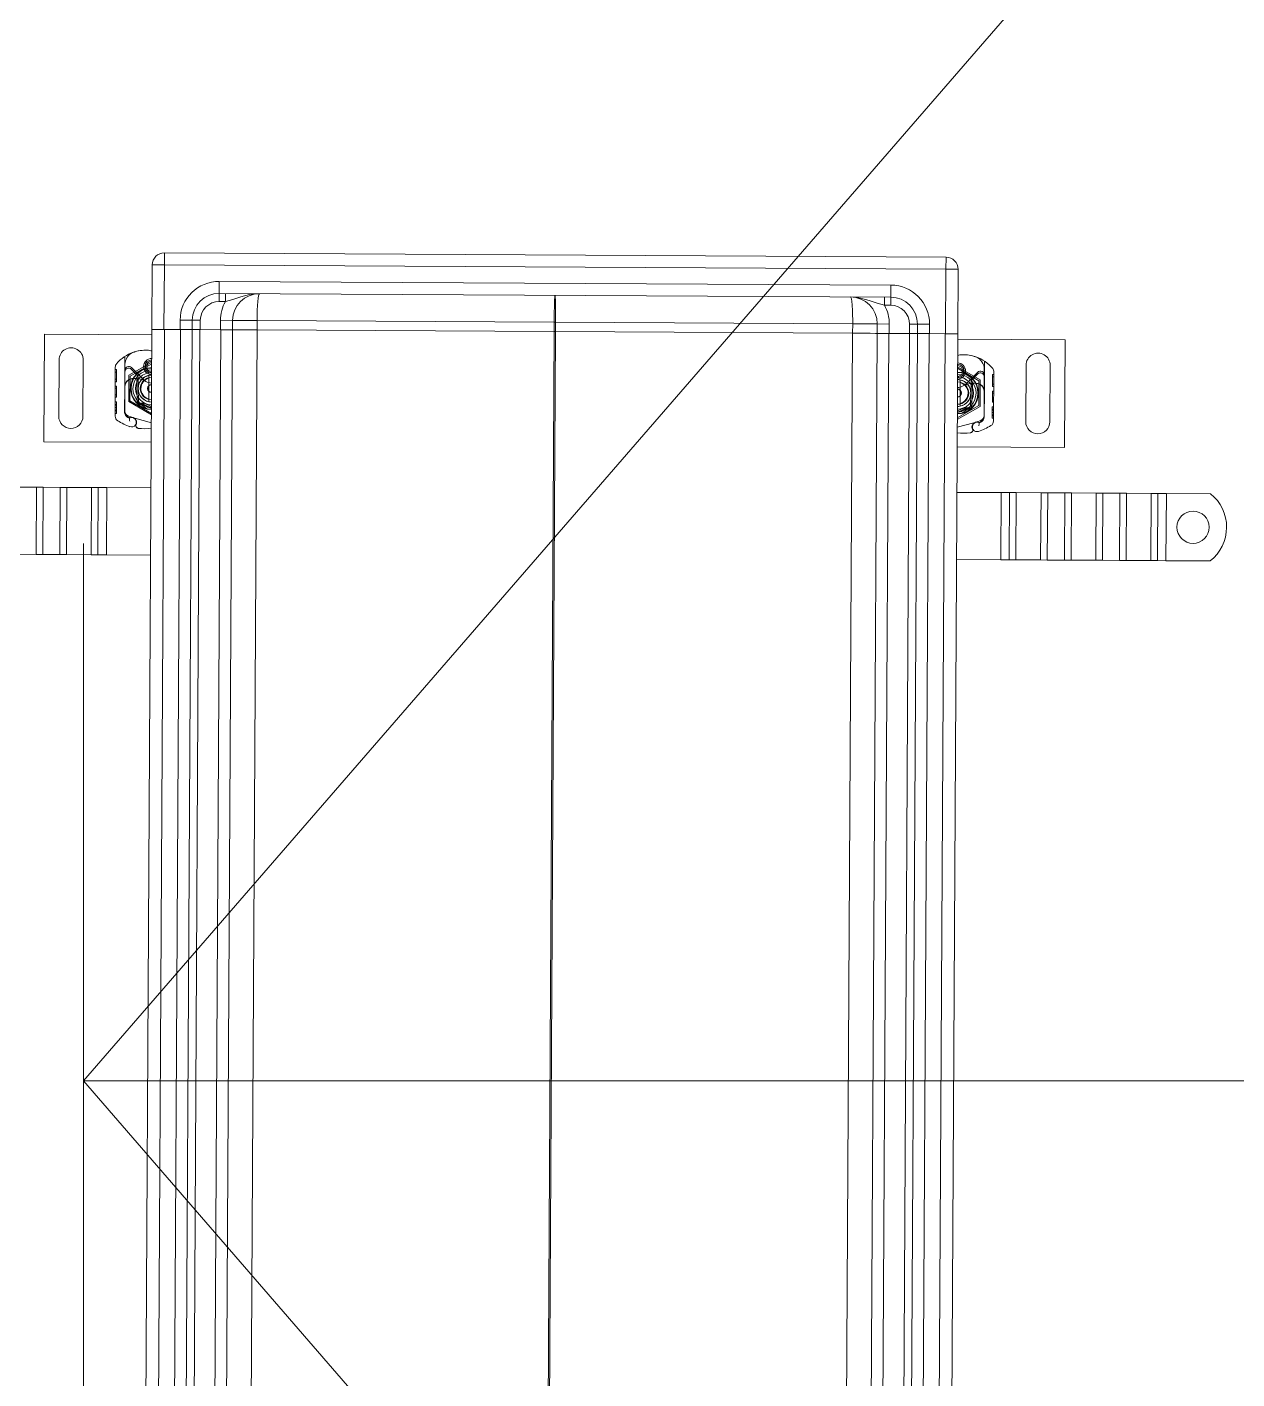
# Model space of a CAD drawing. Header units: millimetres. Extents: x -34838 to 729576, y -214038 to 121482.
# Drawn here: x 574465 to 574916, y -92758 to -92255 of the extents above; entities that cross this region are included whole.
import ezdxf

# ---------------------------------------------------------------- set-up
doc = ezdxf.new("R2010")
doc.units = ezdxf.units.MM
doc.header["$MEASUREMENT"] = 0
doc.linetypes.add('ШТРИХОВА 1_2', pattern=[1300, 750, -550])
doc.layers.add('0_Ном._пера__1', color=7, linetype='Continuous', lineweight=13)

msp = doc.modelspace()

# ---------------------------------------------------------------- linework, layer by layer
at = {"layer": '0_Ном._пера__1', "color": 7, "linetype": 'ШТРИХОВА 1_2', "lineweight": 13}
for p, q in [((574486.16, -91147.56), (574486.16, -92647.56)), ((574486.16, -92647.56), (575786.16, -91147.56)), ((574486.16, -92647.56), (575786.16, -92647.56)), ((574486.16, -94147.56), (574486.16, -92647.56)), ((574486.16, -92647.56), (575786.16, -92647.56)), ((574486.16, -92647.56), (575786.16, -94147.56))]:
    msp.add_line(p, q, dxfattribs=at)
at = {"layer": '0_Ном._пера__1', "color": 7, "linetype": 'Continuous', "lineweight": 13}
for p, q in [((574516.31, -92339.34), (574516.29, -92343.84)), ((574516.31, -92339.34), (574807.31, -92340.96)), ((574807.28, -92345.46), (574807.31, -92340.96)), ((574511.79, -92343.82), (574511.65, -92367.82)), ((574511.79, -92343.82), (574516.29, -92343.84)), ((574516.15, -92367.84), (574516.29, -92343.84)), ((574807.28, -92345.46), (574516.29, -92343.84)), ((574807.28, -92345.46), (574807.15, -92369.46)), ((574807.28, -92345.46), (574811.78, -92345.48)), ((574811.65, -92369.48), (574811.78, -92345.48)), ((574536.75, -92349.96), (574536.73, -92354.46)), ((574536.75, -92349.96), (574786.75, -92351.34)), ((574786.72, -92355.84), (574786.75, -92351.34)), ((574536.73, -92354.46), (574536.71, -92357.46)), ((574536.71, -92357.46), (574539.01, -92357.47)), ((574786.72, -92355.84), (574536.73, -92354.46)), ((574539.03, -92354.47), (574539.01, -92357.47)), ((574784.42, -92355.83), (574784.41, -92358.83)), ((574786.72, -92355.84), (574786.71, -92358.84)), ((574786.71, -92358.84), (574784.41, -92358.83)), ((574511.65, -92367.82), (574508.96, -92854.31)), ((574516.15, -92367.84), (574511.65, -92367.82)), ((574513.61, -92854.34), (574516.31, -92367.85)), ((574522.15, -92367.88), (574516.15, -92367.84)), ((574522.31, -92367.88), (574519.61, -92854.37)), ((574522.15, -92367.88), (574522.17, -92364.38)), ((574522.15, -92367.88), (574526.65, -92367.9)), ((574522.17, -92364.38), (574526.67, -92364.4)), ((574526.67, -92364.4), (574526.65, -92367.9)), ((574526.67, -92364.4), (574529.67, -92364.42)), ((574529.65, -92367.92), (574529.67, -92364.42)), ((574537.17, -92364.46), (574537.15, -92367.96)), ((574541.67, -92364.49), (574537.17, -92364.46)), ((574541.65, -92367.99), (574541.67, -92364.49)), ((574541.67, -92364.49), (574550.8, -92364.54)), ((574550.78, -92368.04), (574550.8, -92364.54)), ((574550.8, -92364.54), (574661.41, -92365.15)), ((574661.39, -92368.65), (574661.41, -92365.15)), ((574661.41, -92365.15), (574661.93, -92365.15)), ((574661.93, -92365.15), (574661.91, -92368.65)), ((574772.54, -92365.77), (574661.93, -92365.15)), ((574772.52, -92369.27), (574772.54, -92365.77)), ((574781.67, -92365.82), (574772.54, -92365.77)), ((574781.65, -92369.32), (574781.67, -92365.82)), ((574781.67, -92365.82), (574786.17, -92365.84)), ((574786.17, -92365.84), (574786.15, -92369.34)), ((574793.65, -92369.38), (574793.67, -92365.88)), ((574796.67, -92365.9), (574793.67, -92365.88)), ((574796.65, -92369.4), (574796.67, -92365.9)), ((574796.67, -92365.9), (574801.17, -92365.92)), ((574801.17, -92365.92), (574801.15, -92369.42)), ((574471.42, -92409.64), (574471.64, -92369.64)), ((574471.64, -92369.64), (574511.64, -92369.86)), ((574523.95, -92854.4), (574526.65, -92367.9)), ((574526.65, -92367.9), (574529.65, -92367.92)), ((574526.85, -92854.41), (574529.55, -92367.92)), ((574537.15, -92367.96), (574529.65, -92367.92)), ((574537.31, -92367.96), (574534.61, -92854.45)), ((574541.65, -92367.99), (574537.15, -92367.96)), ((574538.95, -92854.48), (574541.65, -92367.99)), ((574545.3, -92368.01), (574550.78, -92368.04)), ((574548.08, -92854.53), (574550.78, -92368.04)), ((574661.39, -92368.65), (574550.78, -92368.04)), ((574661.39, -92368.65), (574659.16, -92769.8)), ((574659.69, -92769.81), (574661.91, -92368.65)), ((574661.91, -92368.65), (574661.39, -92368.65)), ((574661.91, -92368.65), (574772.52, -92369.27)), ((574772.52, -92369.27), (574769.82, -92855.76)), ((574778, -92369.3), (574772.52, -92369.27)), ((574781.65, -92369.32), (574778.95, -92855.81)), ((574781.65, -92369.32), (574786.15, -92369.34)), ((574783.29, -92855.83), (574785.99, -92369.34)), ((574786.15, -92369.34), (574793.65, -92369.38)), ((574793.75, -92369.38), (574791.06, -92855.88)), ((574796.65, -92369.4), (574793.65, -92369.38)), ((574796.65, -92369.4), (574793.95, -92855.89)), ((574796.65, -92369.4), (574801.15, -92369.42)), ((574798.29, -92855.92), (574800.99, -92369.42)), ((574801.15, -92369.42), (574807.15, -92369.46)), ((574806.99, -92369.46), (574804.29, -92855.95)), ((574811.65, -92369.48), (574807.15, -92369.46)), ((574808.95, -92855.98), (574811.65, -92369.48)), ((574851.64, -92371.74), (574811.64, -92371.52)), ((574851.41, -92411.74), (574851.64, -92371.74)), ((574501.54, -92377.91), (574501.52, -92383.13)), ((574477.09, -92379.17), (574476.97, -92400.17)), ((574485.97, -92400.22), (574486.09, -92379.22)), ((574497.98, -92400.11), (574498.03, -92381.88)), ((574498.02, -92382.82), (574498.52, -92382.82)), ((574498.52, -92382.82), (574498.51, -92387.32)), ((574501.62, -92383.6), (574501.63, -92380.97)), ((574503.55, -92385.19), (574511.58, -92380.61)), ((574503.96, -92382.64), (574506.21, -92384.92)), ((574508.47, -92386.48), (574504.09, -92382.08)), ((574509.32, -92382.61), (574509.33, -92380.68)), ((574509.83, -92380.68), (574509.82, -92382.62)), ((574819.56, -92386.94), (574811.58, -92382.27)), ((574813.33, -92382.36), (574813.32, -92384.3)), ((574813.82, -92384.3), (574813.83, -92382.37)), ((574821.51, -92385.38), (574821.52, -92382.74)), ((574821.65, -92379.69), (574821.61, -92384.91)), ((574836.97, -92402.16), (574837.08, -92381.16)), ((574846.08, -92381.21), (574845.97, -92402.21)), ((574498.01, -92386.42), (574498.51, -92386.42)), ((574498.01, -92387.32), (574498.51, -92387.32)), ((574498.02, -92383.72), (574498.52, -92383.72)), ((574501.52, -92383.13), (574501.51, -92389.13)), ((574501.59, -92388.44), (574501.62, -92383.6)), ((574503.49, -92394.44), (574503.55, -92385.19)), ((574505.98, -92389.83), (574505.99, -92387.26)), ((574505.99, -92387.26), (574506, -92387.19)), ((574506.5, -92386.75), (574506, -92386.19)), ((574506.49, -92387.26), (574506.48, -92389.83)), ((574506.49, -92387.26), (574506.49, -92387.23)), ((574506.5, -92385.63), (574506.5, -92386.16)), ((574506.5, -92386.16), (574506.5, -92386.75)), ((574510.55, -92385.98), (574510.51, -92393.73)), ((574812.55, -92387.65), (574812.5, -92395.4)), ((574814.63, -92388.18), (574819.06, -92383.82)), ((574816.6, -92387.88), (574816.59, -92388.47)), ((574816.59, -92388.47), (574817.09, -92387.91)), ((574816.6, -92387.35), (574816.6, -92387.88)), ((574819.17, -92384.39), (574816.9, -92386.64)), ((574819.51, -92396.19), (574819.56, -92386.94)), ((574821.48, -92390.21), (574821.51, -92385.38)), ((574821.61, -92384.91), (574821.56, -92390.91)), ((574824.61, -92384.63), (574824.57, -92389.13)), ((574825.1, -92385.54), (574824.6, -92385.53)), ((574825.11, -92384.63), (574824.61, -92384.63)), ((574824.97, -92401.92), (574825.12, -92383.7)), ((574498, -92389.7), (574498.5, -92389.7)), ((574498, -92389.74), (574498.5, -92389.74)), ((574498, -92392.15), (574498.5, -92392.15)), ((574498.01, -92388.96), (574498.51, -92388.96)), ((574498.01, -92389.01), (574498.51, -92389.02)), ((574498.51, -92389.02), (574498.5, -92393.05)), ((574498.51, -92389.02), (574498.51, -92388.96)), ((574501.51, -92389.13), (574501.48, -92398.67)), ((574501.53, -92398.64), (574501.58, -92389.1)), ((574501.58, -92389.1), (574501.59, -92388.44)), ((574506.13, -92394.42), (574505.98, -92390.05)), ((574506.48, -92390.03), (574506.63, -92394.41)), ((574816.57, -92391.75), (574816.37, -92396.12)), ((574816.59, -92388.98), (574816.58, -92391.55)), ((574816.59, -92388.98), (574816.59, -92388.95)), ((574816.87, -92396.15), (574817.07, -92391.77)), ((574817.08, -92391.55), (574817.09, -92388.99)), ((574817.09, -92388.99), (574817.09, -92388.92)), ((574821.43, -92400.41), (574821.48, -92390.88)), ((574821.48, -92390.88), (574821.48, -92390.21)), ((574821.56, -92390.91), (574821.48, -92400.44)), ((574824.56, -92390.82), (574824.53, -92394.86)), ((574825.05, -92391.52), (574824.55, -92391.51)), ((574825.05, -92391.55), (574824.55, -92391.55)), ((574824.56, -92390.82), (574824.56, -92390.77)), ((574825.06, -92390.77), (574824.56, -92390.77)), ((574825.06, -92390.83), (574824.56, -92390.82)), ((574825.07, -92389.14), (574824.57, -92389.13)), ((574825.08, -92388.23), (574824.58, -92388.23)), ((574497.98, -92396.96), (574498.48, -92396.96)), ((574497.98, -92397.88), (574498.48, -92397.88)), ((574497.99, -92394.83), (574498.49, -92394.83)), ((574497.99, -92394.83), (574498.49, -92394.83)), ((574497.99, -92395.74), (574498.49, -92395.74)), ((574497.99, -92395.74), (574498.49, -92395.74)), ((574497.99, -92395.8), (574498.49, -92395.8)), ((574497.99, -92396.04), (574498.49, -92396.04)), ((574498, -92393.05), (574498.5, -92393.05)), ((574498.49, -92394.83), (574498.48, -92396.96)), ((574498.48, -92396.96), (574498.48, -92399.09)), ((574511.48, -92399.11), (574503.49, -92394.44)), ((574811.47, -92400.77), (574819.51, -92396.19)), ((574824.51, -92396.64), (574824.49, -92398.77)), ((574825, -92397.55), (574824.5, -92397.55)), ((574825, -92397.55), (574824.5, -92397.55)), ((574825, -92397.61), (574824.5, -92397.61)), ((574825, -92397.85), (574824.5, -92397.84)), ((574825.01, -92396.64), (574824.51, -92396.64)), ((574825.01, -92396.64), (574824.51, -92396.64)), ((574825.03, -92393.96), (574824.53, -92393.96)), ((574825.02, -92394.87), (574824.53, -92394.86)), ((574497.98, -92398.12), (574498.48, -92398.12)), ((574497.98, -92398.18), (574498.48, -92398.18)), ((574497.98, -92398.18), (574498.48, -92398.18)), ((574497.98, -92399.09), (574498.48, -92399.09)), ((574497.98, -92399.09), (574498.48, -92399.09)), ((574503.15, -92400.68), (574502.7, -92400.47)), ((574502.88, -92400.08), (574504.63, -92400.68)), ((574505.08, -92400.84), (574504.63, -92400.68)), ((574511.46, -92402.6), (574505.32, -92400.92)), ((574811.46, -92404.26), (574817.61, -92402.65)), ((574817.85, -92402.57), (574818.31, -92402.42)), ((574820.06, -92401.83), (574818.31, -92402.42)), ((574819.78, -92402.43), (574820.24, -92402.23)), ((574824.49, -92398.77), (574824.47, -92400.89)), ((574824.97, -92400.9), (574824.47, -92400.89)), ((574824.97, -92400.9), (574824.47, -92400.89)), ((574824.98, -92399.69), (574824.48, -92399.69)), ((574824.98, -92399.93), (574824.48, -92399.93)), ((574824.98, -92399.99), (574824.48, -92399.99)), ((574824.98, -92399.99), (574824.48, -92399.99)), ((574824.99, -92398.77), (574824.49, -92398.77)), ((574511.42, -92409.86), (574471.42, -92409.64)), ((574811.41, -92411.52), (574851.41, -92411.74)), ((574468.68, -92426.58), (574459.49, -92426.53)), ((574468.68, -92426.58), (574468.54, -92451.58)), ((574468.68, -92426.58), (574471.16, -92426.6)), ((574471.16, -92426.6), (574471.02, -92451.6)), ((574471.16, -92426.6), (574477.52, -92426.63)), ((574477.52, -92426.63), (574477.38, -92451.63)), ((574477.52, -92426.63), (574480, -92426.64)), ((574480, -92426.64), (574479.86, -92451.64)), ((574489.19, -92426.7), (574480, -92426.64)), ((574489.19, -92426.7), (574489.05, -92451.7)), ((574489.19, -92426.7), (574491.66, -92426.71)), ((574491.66, -92426.71), (574491.52, -92451.71)), ((574491.66, -92426.71), (574494.84, -92426.73)), ((574494.84, -92426.73), (574494.71, -92451.73)), ((574494.84, -92426.73), (574511.33, -92426.82)), ((574827.8, -92428.57), (574811.32, -92428.48)), ((574827.66, -92453.57), (574827.8, -92428.57)), ((574830.98, -92428.59), (574827.8, -92428.57)), ((574830.85, -92453.59), (574830.98, -92428.59)), ((574833.46, -92428.6), (574830.98, -92428.59)), ((574833.32, -92453.6), (574833.46, -92428.6)), ((574833.46, -92428.6), (574842.65, -92428.66)), ((574842.51, -92453.66), (574842.65, -92428.66)), ((574845.13, -92428.67), (574842.65, -92428.66)), ((574844.99, -92453.67), (574845.13, -92428.67)), ((574851.49, -92428.7), (574845.13, -92428.67)), ((574851.35, -92453.7), (574851.49, -92428.7)), ((574853.96, -92428.72), (574851.49, -92428.7)), ((574853.83, -92453.72), (574853.96, -92428.72)), ((574853.96, -92428.72), (574863.16, -92428.77)), ((574863.02, -92453.77), (574863.16, -92428.77)), ((574865.63, -92428.78), (574863.16, -92428.77)), ((574865.49, -92453.78), (574865.63, -92428.78)), ((574872, -92428.82), (574865.63, -92428.78)), ((574871.86, -92453.82), (574872, -92428.82)), ((574874.47, -92428.83), (574872, -92428.82)), ((574874.33, -92453.83), (574874.47, -92428.83)), ((574874.47, -92428.83), (574883.66, -92428.88)), ((574883.52, -92453.88), (574883.66, -92428.88)), ((574886.14, -92428.9), (574883.66, -92428.88)), ((574886, -92453.9), (574886.14, -92428.9)), ((574889.32, -92428.91), (574886.14, -92428.9)), ((574889.18, -92453.91), (574889.32, -92428.91)), ((574905.81, -92429.01), (574889.32, -92428.91)), ((574468.54, -92451.58), (574459.35, -92451.53)), ((574468.54, -92451.58), (574471.02, -92451.6)), ((574471.02, -92451.6), (574477.38, -92451.63)), ((574477.38, -92451.63), (574479.86, -92451.64)), ((574489.05, -92451.7), (574479.86, -92451.64)), ((574489.05, -92451.7), (574491.52, -92451.71)), ((574491.52, -92451.71), (574494.71, -92451.73)), ((574494.71, -92451.73), (574511.19, -92451.82)), ((574827.66, -92453.57), (574811.18, -92453.48)), ((574830.85, -92453.59), (574827.66, -92453.57)), ((574833.32, -92453.6), (574830.85, -92453.59)), ((574833.32, -92453.6), (574842.51, -92453.66)), ((574844.99, -92453.67), (574842.51, -92453.66)), ((574851.35, -92453.7), (574844.99, -92453.67)), ((574853.83, -92453.72), (574851.35, -92453.7)), ((574853.83, -92453.72), (574863.02, -92453.77)), ((574865.49, -92453.78), (574863.02, -92453.77)), ((574871.86, -92453.82), (574865.49, -92453.78)), ((574874.33, -92453.83), (574871.86, -92453.82)), ((574874.33, -92453.83), (574883.52, -92453.88)), ((574886, -92453.9), (574883.52, -92453.88)), ((574889.18, -92453.91), (574886, -92453.9)), ((574905.67, -92454.01), (574889.18, -92453.91))]:
    msp.add_line(p, q, dxfattribs=at)
at = {"layer": '0_Ном._пера__1', "color": 7, "linetype": 'Continuous', "lineweight": 13, "flags": 128}
for points in [[(574539.01, -92357.47), (574541.79, -92356.71), (574544.72, -92355.78), (574548.04, -92354.9), (574549.86, -92354.63), (574550.79, -92354.56), (574551.73, -92354.54)], [(574784.41, -92358.83), (574781.64, -92358.04), (574778.71, -92357.08), (574775.4, -92356.16), (574773.59, -92355.87), (574772.66, -92355.79), (574771.72, -92355.76)], [(574545.87, -92368), (574544.28, -92367.99), (574542.29, -92367.99), (574541.65, -92367.99)], [(574781.65, -92369.32), (574781.01, -92369.31), (574779.02, -92369.29), (574777.43, -92369.29)], [(574505.2, -92376.2), (574506.59, -92375.86), (574507.93, -92375.66), (574508.6, -92375.61), (574509.98, -92375.59)], [(574818, -92377.94), (574816.62, -92377.58), (574815.28, -92377.36), (574814.61, -92377.3), (574813.23, -92377.27)], [(574511.58, -92380.04), (574503.06, -92384.9)], [(574811.58, -92381.71), (574820.05, -92386.66)], [(574503.06, -92384.9), (574503, -92394.72)], [(574506, -92387.19), (574506, -92386.86), (574506, -92386.68), (574506, -92386.51), (574506, -92386.27), (574506, -92386.21), (574506, -92386.19)], [(574506.5, -92386.75), (574506.5, -92386.76), (574506.5, -92386.79), (574506.5, -92386.9), (574506.5, -92386.98), (574506.5, -92387.06), (574506.49, -92387.23)], [(574510.56, -92384.95), (574510.55, -92385.98)], [(574812.55, -92386.63), (574812.55, -92387.65)], [(574817.09, -92388.92), (574817.09, -92388.59), (574817.09, -92388.4), (574817.09, -92388.24), (574817.09, -92388), (574817.09, -92387.94), (574817.09, -92387.91)], [(574820.05, -92386.66), (574820, -92396.48)], [(574816.59, -92388.47), (574816.59, -92388.48), (574816.59, -92388.51), (574816.59, -92388.62), (574816.59, -92388.7), (574816.59, -92388.78), (574816.59, -92388.95)], [(574503, -92394.72), (574511.48, -92399.67)], [(574506.94, -92395.7), (574508.48, -92395.61)], [(574507.02, -92395.16), (574507.14, -92395.35), (574507.27, -92395.53)], [(574508.48, -92395.61), (574508.43, -92395.62), (574507.8, -92395.57), (574507.27, -92395.33), (574507.17, -92395.26)], [(574511.47, -92397.66), (574509.72, -92397.36), (574507.26, -92395.53)], [(574507.89, -92395.34), (574508.22, -92395.34), (574508.56, -92395.27)], [(574508.48, -92395.19), (574508.19, -92395.26), (574507.9, -92395.34)], [(574508.48, -92395.19), (574508.56, -92395.27)], [(574508.59, -92395.3), (574508.54, -92395.46), (574508.48, -92395.61)], [(574511.49, -92397.12), (574509.97, -92396.72), (574508.48, -92395.61)], [(574508.48, -92395.61), (574511.49, -92397.12)], [(574508.59, -92395.3), (574511.49, -92396.51)], [(574510.51, -92393.73), (574510.5, -92394.75)], [(574811.45, -92399.32), (574813.2, -92399.04), (574815.72, -92397.24)], [(574820, -92396.48), (574811.47, -92401.34)], [(574814.41, -92397), (574811.49, -92398.17)], [(574811.49, -92398.78), (574813.01, -92398.4), (574814.51, -92397.31)], [(574814.52, -92397.31), (574811.49, -92398.79)], [(574812.5, -92395.4), (574812.5, -92396.43)], [(574814.41, -92397), (574814.46, -92397.16), (574814.52, -92397.31)], [(574814.51, -92396.89), (574814.43, -92396.97)], [(574815.1, -92397.04), (574814.77, -92397.04), (574814.44, -92396.97)], [(574814.51, -92396.89), (574814.81, -92396.96), (574815.1, -92397.04)], [(574814.52, -92397.31), (574814.57, -92397.31), (574815.19, -92397.27), (574815.73, -92397.04), (574815.83, -92396.97)], [(574816.05, -92397.42), (574814.52, -92397.31)], [(574815.98, -92396.87), (574815.86, -92397.06), (574815.72, -92397.24)], [(574503.44, -92401.99), (574503.36, -92401.71), (574503.32, -92401.43), (574503.28, -92401.1), (574503.27, -92400.9), (574503.27, -92400.84)], [(574505.18, -92400.87), (574505.08, -92400.84)], [(574505.32, -92400.89), (574505.18, -92400.87)], [(574505.32, -92400.92), (574505.29, -92400.91)], [(574505.76, -92403.24), (574505.88, -92402.94), (574505.96, -92402.33), (574505.9, -92401.88), (574505.8, -92401.59), (574505.54, -92401.16)], [(574817.15, -92404.96), (574817.03, -92404.66), (574816.96, -92404.05), (574817.02, -92403.61), (574817.13, -92403.31), (574817.39, -92402.89)], [(574817.61, -92402.65), (574817.64, -92402.64)], [(574817.67, -92402.6), (574817.76, -92402.6)], [(574817.76, -92402.6), (574817.85, -92402.57)], [(574819.48, -92403.74), (574819.56, -92403.46), (574819.61, -92403.18), (574819.65, -92402.86), (574819.66, -92402.66), (574819.67, -92402.59)], [(574506.54, -92404.67), (574506.16, -92404.31)], [(574816.35, -92406.39), (574816.73, -92406.04)]]:
    msp.add_lwpolyline(points, dxfattribs=at)
at = {"layer": '0_Ном._пера__1', "color": 7, "linetype": 'Continuous', "lineweight": 13}
msp.add_circle((574899.25, -92441.47), 6, dxfattribs=at)
for centre, radius, start, end in [((574516.29, -92343.84), 4.5, 89.6823, 179.6823), ((574807.28, -92345.46), 4.5, 359.6823, 89.6823), ((574536.67, -92364.46), 14.5, 89.6823, 179.6823), ((574786.67, -92365.84), 14.5, 359.6823, 89.6823), ((574536.67, -92364.46), 10, 89.6823, 179.6823), ((574536.67, -92364.46), 7, 89.6823, 179.6823), ((574551.67, -92364.54), 14.5, 150.8166, 179.6823), ((574551.67, -92364.54), 10, 89.6823, 179.6823), ((574771.67, -92365.76), 10, 359.6823, 89.6823), ((574786.67, -92365.84), 10, 359.6823, 89.6823), ((574771.67, -92365.76), 14.5, 359.6823, 28.548), ((574786.67, -92365.84), 7, 359.6823, 89.6823), ((574481.59, -92379.19), 4.5, 359.6823, 179.6823), ((574509.19, -92389.64), 14, 108.416, 139.7951), ((574506.63, -92380.99), 5, 111.7378, 179.6823), ((574509.51, -92390.59), 15, 88.2363, 108.416), ((574506.63, -92380.99), 5, 106.5661, 111.7378), ((574509.78, -92381.59), 6, 72.2926, 88.2363), ((574813.36, -92383.27), 6, 91.1283, 107.072), ((574813.54, -92392.27), 15, 70.9486, 91.1283), ((574816.53, -92382.71), 5, 67.6268, 72.7986), ((574841.58, -92381.19), 4.5, 359.6823, 179.6823), ((574500.03, -92381.89), 2, 139.7951, 179.8449), ((574503.02, -92383.13), 1.5, 44.8667, 179.8449), ((574502.99, -92383.61), 1.37, 44.7041, 179.6823), ((574511.53, -92389.86), 7.8, 89.6823, 269.6823), ((574511.53, -92389.86), 7.65, 89.6823, 269.6823), ((574511.53, -92389.86), 6.94, 89.6823, 269.6823), ((574511.58, -92381.66), 3, 89.6823, 269.6823), ((574511.58, -92381.66), 2.5, 89.6823, 269.6823), ((574509.82, -92382.62), 0.5, 179.6823, 208.6373), ((574509.83, -92380.68), 0.5, 150.7273, 179.6823), ((574511.58, -92381.66), 2, 208.6373, 269.6823), ((574511.58, -92381.66), 2, 89.6823, 150.7273), ((574811.57, -92383.32), 3, 269.6823, 89.6823), ((574811.57, -92383.32), 2.5, 269.6823, 89.6823), ((574811.57, -92383.32), 2, 28.6373, 89.6823), ((574813.33, -92382.36), 0.5, 359.6823, 28.6373), ((574816.52, -92382.71), 5, 359.6823, 67.6268), ((574813.87, -92391.33), 14, 39.5695, 70.9486), ((574823.12, -92383.68), 2, 359.5197, 39.5695), ((574504.51, -92389.14), 3, 99.2505, 179.8449), ((574504.48, -92389.12), 2.9, 99.0879, 179.6823), ((574505.31, -92394.07), 8, 59.4777, 99.2505), ((574505.27, -92394.06), 7.9, 84.6978, 99.0879), ((574511.53, -92389.86), 6, 89.6823, 269.6823), ((574505.5, -92385.62), 1, 359.6823, 44.7041), ((574511.53, -92389.86), 5.05, 137.827, 179.6823), ((574511.53, -92389.86), 5, 89.6823, 269.6823), ((574511.53, -92389.86), 5, 101.2193, 258.1453), ((574511.53, -92389.86), 4.19, 89.6823, 269.6823), ((574511.53, -92389.86), 4, 104.1598, 255.2048), ((574511.53, -92389.86), 5.05, 89.6823, 137.827), ((574511.66, -92383.31), 4.5, 224.8667, 239.4777), ((574511.66, -92383.31), 4.5, 239.4777, 268.5232), ((574511.53, -92389.86), 5, 89.6823, 101.2193), ((574811.53, -92391.52), 7.8, 269.6823, 89.6823), ((574811.53, -92391.52), 7.65, 269.6823, 89.6823), ((574811.53, -92391.52), 6.94, 269.6823, 89.6823), ((574811.53, -92391.52), 6, 269.6823, 89.6823), ((574811.53, -92391.52), 5, 269.6823, 89.6823), ((574811.53, -92391.52), 4.19, 269.6823, 89.6823), ((574811.53, -92391.52), 5.05, 41.5376, 89.6823), ((574811.53, -92391.52), 5, 78.1454, 89.6823), ((574811.57, -92383.32), 2, 269.6823, 330.7273), ((574811.53, -92391.52), 5, 281.2193, 78.1453), ((574811.53, -92391.52), 4, 284.1598, 75.2048), ((574817.7, -92395.81), 8, 80.1141, 119.8869), ((574813.32, -92384.3), 0.5, 330.7273, 359.6823), ((574817.6, -92387.35), 1, 134.6606, 179.6823), ((574817.74, -92395.79), 7.9, 80.2767, 94.6668), ((574820.11, -92384.89), 1.5, 359.5197, 134.4979), ((574818.56, -92390.88), 3, 359.5197, 80.1141), ((574818.58, -92390.86), 2.9, 359.6823, 80.2767), ((574820.14, -92385.37), 1.37, 359.6823, 134.6605), ((574511.53, -92389.86), 5.55, 179.6823, 181.9748), ((574511.53, -92389.86), 5.05, 179.6823, 181.9748), ((574511.53, -92389.86), 1.5, 89.6823, 269.6823), ((574511.53, -92389.86), 1.4, 89.6823, 269.6823), ((574811.53, -92391.52), 1.5, 269.6823, 89.6823), ((574811.53, -92391.52), 1.4, 269.6823, 89.6823), ((574811.47, -92384.97), 4.5, 270.8414, 299.8869), ((574811.47, -92384.97), 4.5, 299.8868, 314.4979), ((574811.53, -92391.52), 5.05, 359.6823, 41.5376), ((574811.53, -92391.52), 5.05, 357.3899, 359.6823), ((574811.53, -92391.52), 5.55, 357.3899, 359.6823), ((574507.63, -92394.37), 1.5, 181.9748, 284.9817), ((574507.63, -92394.37), 1, 181.9747, 285.0116), ((574511.53, -92389.86), 5, 258.1454, 269.6823), ((574811.53, -92391.52), 5, 269.6823, 281.2193), ((574815.37, -92396.08), 1.5, 254.3829, 357.3899), ((574815.37, -92396.08), 1, 254.353, 357.3899), ((574481.47, -92400.19), 4.5, 179.6823, 359.6823), ((574499.98, -92400.12), 2, 179.8449, 237.8519), ((574511.58, -92381.66), 23.8, 237.8519, 250.0979), ((574503.58, -92398.67), 2.1, 179.8449, 244.8289), ((574503.53, -92398.19), 2, 179.6823, 250.9521), ((574503.53, -92398.65), 2, 179.6823, 245.3912), ((574511.58, -92381.66), 20.9, 244.8286, 246.5764), ((574503.28, -92400.4), 0.3, 245.3912, 289.6137), ((574504.07, -92402.39), 1.75, 250.0979, 117.2785), ((574504.01, -92402.47), 1.89, 70.9521, 109.6137), ((574504.76, -92401.78), 1, 38.2835, 70.9521), ((574504.01, -92402.37), 1.95, 333.6305, 38.2835), ((574818.91, -92404.12), 1.95, 141.0811, 205.7341), ((574818.85, -92404.14), 1.75, 62.0861, 289.2668), ((574818.17, -92403.52), 1, 108.4125, 141.0811), ((574818.9, -92404.21), 1.89, 69.7509, 108.4125), ((574819.67, -92402.16), 0.3, 249.7509, 293.9734), ((574811.57, -92383.32), 20.9, 292.7882, 294.536), ((574819.43, -92399.94), 2, 288.4125, 359.6823), ((574819.43, -92400.4), 2, 293.9734, 359.6823), ((574819.38, -92400.42), 2.1, 294.5358, 359.5197), ((574822.97, -92401.91), 2, 301.5127, 359.5197), ((574841.47, -92402.19), 4.5, 179.6823, 359.6823), ((574506.65, -92403.68), 1, 153.6306, 263.8524), ((574508.9, -92382.8), 22, 263.8524, 276.6443), ((574814.23, -92384.49), 22, 262.7203, 275.5122), ((574816.25, -92405.4), 1, 275.5122, 25.7341), ((574811.57, -92383.32), 23.8, 289.2668, 301.5127), ((574895.75, -92441.45), 16, 308.3071, 51.0575)]:
    msp.add_arc(centre, radius, start, end, dxfattribs=at)
for centre, major_axis, ratio, start_param, end_param in [((574551.67, -92364.54), (-0.06, -10), 0.087156, 3.141593, 4.712389), ((574661.67, -92365.15), (-0.06, -10), 0.026147, 3.141593, 4.712389), ((574661.67, -92365.15), (-0.06, -10), 0.026147, 1.570796, 3.141593), ((574771.67, -92365.76), (-0.06, -10), 0.087156, 1.570796, 3.141593), ((574507.82, -92394.68), (-1.13, -0.67), 0.865496, 1.258257, 1.642716), ((574511.23, -92392.65), (-2.79, 2.78), 0.948675, 1.560787, 1.571001), ((574811.8, -92394.32), (-2.82, -2.75), 0.948675, 1.570592, 1.580806), ((574815.19, -92396.39), (-1.12, 0.68), 0.865496, 1.498877, 1.883336)]:
    msp.add_ellipse(centre, major_axis=major_axis, ratio=ratio, start_param=start_param, end_param=end_param, dxfattribs=at)

doc.saveas('drawing.dxf')
